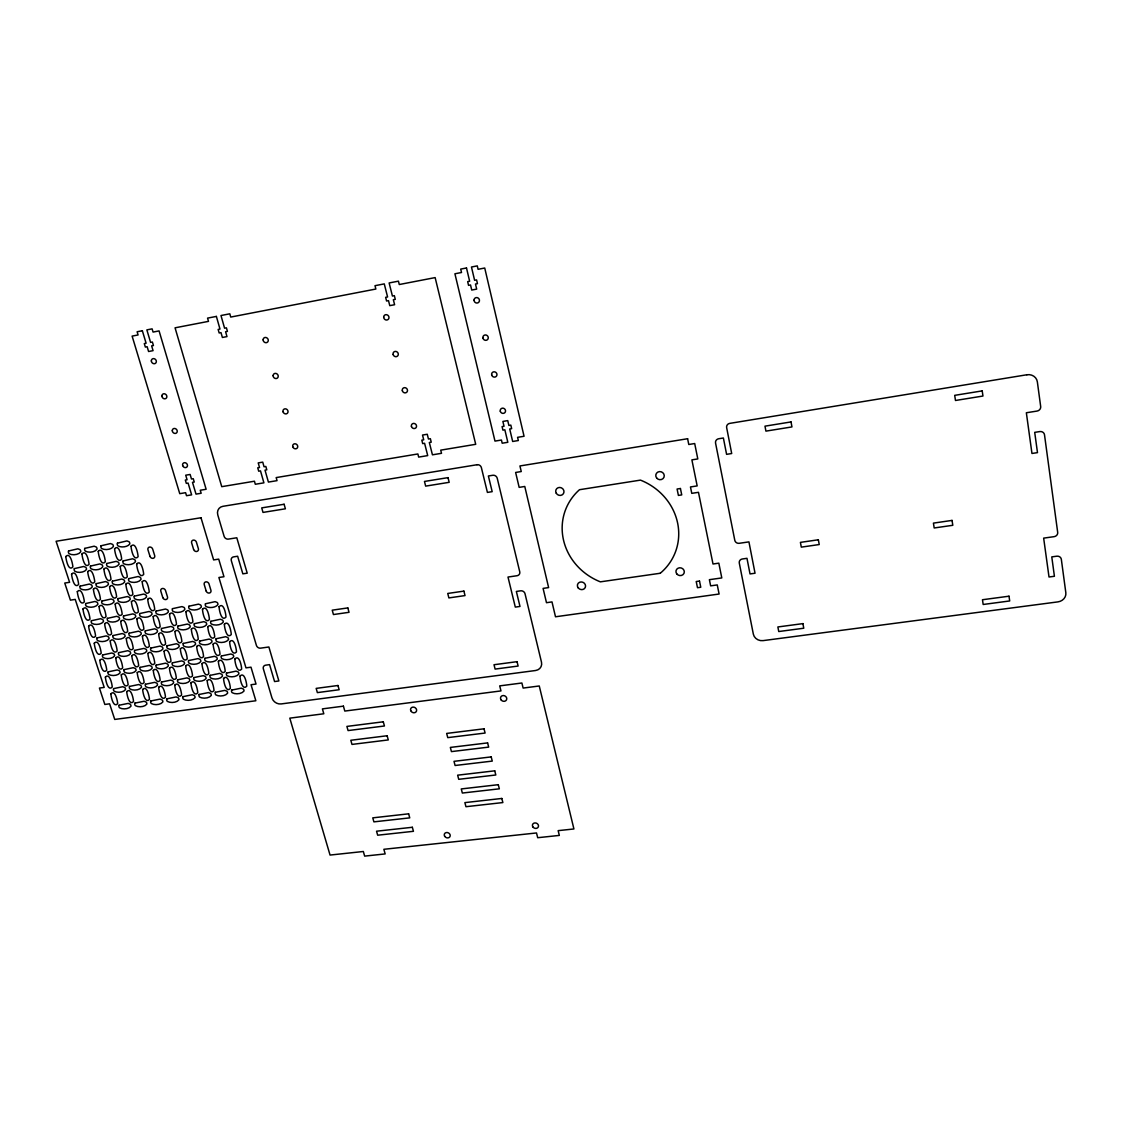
<?xml version="1.0" encoding="UTF-8"?>
<svg xmlns="http://www.w3.org/2000/svg" width="1122" height="1122" viewBox="0 0 1122 1122"><rect width="100%" height="100%" fill="white"/><g stroke="black" fill="none" stroke-linecap="round" stroke-linejoin="round"><path stroke-width="1.5" d="M65.805 556.54C65.946 559.121 68.4 571.968 72.888 566.947C72.762 564.366 70.293 551.491 65.805 556.54M71.584 574.127C71.724 576.708 74.15 589.457 78.638 584.478C78.512 581.897 76.058 569.12 71.584 574.127M77.32 591.617C77.46 594.183 79.872 606.834 84.346 601.911C84.22 599.344 81.78 586.666 77.32 591.617M81.976 553.959C82.102 556.554 84.543 569.443 89.059 564.394C88.947 561.799 86.492 548.882 81.976 553.959M83 608.923C83.14 611.49 85.538 624.042 89.998 619.162C89.872 616.595 87.46 604.015 83 608.923M87.712 571.603C87.839 574.198 90.265 586.974 94.767 581.981C94.655 579.387 92.214 566.568 87.712 571.603M88.638 626.09C88.764 628.643 91.148 641.111 95.594 636.258C95.468 633.706 93.07 621.223 88.638 626.09M93.421 589.148C93.533 591.729 95.945 604.421 100.433 599.457C100.335 596.876 97.909 584.169 93.421 589.148M98.245 551.351C98.343 553.973 100.77 566.89 105.314 561.827C105.23 559.219 102.775 546.274 98.245 551.351M94.262 643.215C94.388 645.753 96.758 658.123 101.19 653.313C101.064 650.774 98.68 638.376 94.262 643.215M99.059 606.511C99.171 609.092 101.569 621.672 106.043 616.763C105.945 614.197 103.533 601.574 99.059 606.511M103.939 569.064C104.037 571.659 106.45 584.492 110.98 579.471C110.896 576.862 108.469 564.015 103.939 569.064M99.844 660.241C99.97 662.779 102.326 675.051 106.744 670.283C106.632 667.744 104.248 655.444 99.844 660.241M104.655 623.72C104.767 626.286 107.137 638.783 111.597 633.916C111.499 631.349 109.1 618.825 104.655 623.72M109.591 586.652C109.704 589.26 112.088 601.981 116.604 597.002C116.52 594.408 114.107 581.659 109.591 586.652M105.384 677.085C105.496 679.623 107.838 691.797 112.242 687.071C112.13 684.546 109.774 672.344 105.384 677.085M114.584 548.742C114.682 551.379 117.081 564.338 121.653 559.247C121.583 556.624 119.156 543.637 114.584 548.742M110.236 640.9C110.349 643.453 112.705 655.851 117.151 651.026C117.053 648.474 114.682 636.048 110.236 640.9M115.201 604.071C115.3 606.665 117.67 619.288 122.172 614.365C122.088 611.77 119.703 599.12 115.201 604.071M110.854 693.803C110.98 696.313 113.294 708.403 117.684 703.718C117.586 701.208 115.229 689.09 110.854 693.803M120.236 566.498C120.335 569.12 122.719 581.981 127.277 576.946C127.207 574.324 124.794 561.435 120.236 566.498M115.79 657.969C115.889 660.521 118.231 672.821 122.663 668.039C122.579 665.5 120.208 653.158 115.79 657.969M120.741 621.35C120.839 623.93 123.196 636.455 127.684 631.574C127.613 628.993 125.229 616.427 120.741 621.35M125.86 584.155C125.945 586.778 128.315 599.527 132.859 594.534C132.789 591.925 130.404 579.134 125.86 584.155M121.274 674.869C121.372 677.422 123.701 689.623 128.132 684.883C128.034 682.344 125.692 670.1 121.274 674.869M131.036 546.204C131.106 548.854 133.504 561.842 138.104 556.736C138.048 554.086 135.636 541.07 131.036 546.204M126.295 638.572C126.379 641.139 128.721 653.565 133.209 648.726C133.125 646.16 130.755 633.692 126.295 638.572M131.428 601.63C131.498 604.239 133.855 616.89 138.385 611.939C138.329 609.344 135.944 596.652 131.428 601.63M126.716 691.629C126.814 694.167 129.128 706.285 133.532 701.587C133.448 699.048 131.12 686.902 126.716 691.629M136.66 564.015C136.716 566.652 139.1 579.541 143.686 574.478C143.63 571.841 141.232 558.924 136.66 564.015M131.807 655.697C131.891 658.263 134.219 670.591 138.679 665.795C138.609 663.228 136.253 650.872 131.807 655.697M136.926 618.951C137.01 621.546 139.352 634.112 143.868 629.204C143.798 626.609 141.442 614.014 136.926 618.951M142.228 581.715C142.298 584.352 144.654 597.142 149.226 592.135C149.17 589.499 146.8 576.68 142.228 581.715M137.249 672.639C137.333 675.206 139.647 687.449 144.107 682.681C144.023 680.128 141.695 667.856 137.249 672.639M142.438 636.23C142.508 638.811 144.836 651.279 149.338 646.412C149.282 643.832 146.926 631.335 142.438 636.23M147.753 599.246C147.809 601.869 150.152 614.561 154.71 609.597C154.668 606.974 152.297 594.253 147.753 599.246M142.648 689.455C142.732 692.008 145.033 704.153 149.464 699.441C149.394 696.888 147.08 684.715 142.648 689.455M147.908 653.411C147.978 655.991 150.278 668.361 154.766 663.537C154.71 660.956 152.382 648.558 147.908 653.411M153.209 616.623C153.279 619.232 155.607 631.826 160.137 626.903C160.095 624.295 157.753 611.672 153.209 616.623M153.307 670.409C153.377 672.976 155.678 685.262 160.151 680.479C160.095 677.912 157.781 665.598 153.307 670.409M158.679 633.944C158.735 636.553 161.049 649.049 165.579 644.168C165.537 641.56 163.195 629.035 158.679 633.944M158.665 687.267C158.735 689.834 161.021 702.007 165.481 697.281C165.425 694.714 163.125 682.499 158.665 687.267M164.107 651.181C164.163 653.775 166.463 666.173 170.965 661.335C170.937 658.74 168.609 646.314 164.107 651.181M169.534 614.127C169.576 616.749 171.89 629.386 176.463 624.435C176.435 621.812 174.106 609.162 169.534 614.127M169.478 668.235C169.52 670.816 171.806 683.13 176.308 678.333C176.28 675.739 173.966 663.411 169.478 668.235M174.962 631.504C175.004 634.126 177.304 646.665 181.848 641.756C181.834 639.133 179.506 626.581 174.962 631.504M174.794 685.135C174.836 687.716 177.108 699.932 181.596 695.177C181.568 692.597 179.268 680.353 174.794 685.135M180.347 648.797C180.39 651.405 182.662 663.845 187.206 658.979C187.192 656.37 184.878 643.916 180.347 648.797M185.971 611.7C186 614.337 188.3 627.002 192.886 622.037C192.886 619.4 190.558 606.707 185.971 611.7M185.677 665.893C185.705 668.502 187.977 680.844 192.507 676.019C192.493 673.424 190.193 661.054 185.677 665.893M191.357 629.133C191.371 631.77 193.657 644.337 198.229 639.414C198.229 636.777 195.929 624.183 191.357 629.133M190.95 682.863C190.978 685.458 193.236 697.702 197.752 692.919C197.738 690.325 195.452 678.053 190.95 682.863M196.701 646.468C196.715 649.091 198.987 661.559 203.545 656.693C203.545 654.056 201.259 641.56 196.701 646.468M202.493 609.246C202.493 611.911 204.779 624.603 209.393 619.625C209.407 616.974 207.107 604.239 202.493 609.246M201.988 663.621C202.002 666.244 204.26 678.614 208.804 673.789C208.804 671.166 206.532 658.768 201.988 663.621M207.836 626.735C207.836 629.4 210.095 641.994 214.709 637.058C214.723 634.407 212.437 621.77 207.836 626.735M207.219 680.633C207.233 683.242 209.477 695.528 214.007 690.731C214.007 688.123 211.749 675.823 207.219 680.633M213.138 644.126C213.138 646.777 215.382 659.273 219.968 654.378C219.996 651.742 217.71 639.203 213.138 644.126M219.085 606.722C219.056 609.4 221.329 622.135 225.971 617.128C226.013 614.449 223.713 601.687 219.085 606.722M218.383 661.335C218.369 663.972 220.613 676.384 225.185 671.531C225.213 668.894 222.941 656.468 218.383 661.335M224.372 624.267C224.358 626.932 226.602 639.568 231.244 634.603C231.272 631.938 229 619.274 224.372 624.267M223.573 678.403C223.559 681.026 225.788 693.34 230.347 688.529C230.375 685.907 228.131 673.565 223.573 678.403M229.631 641.714C229.603 644.365 231.847 656.903 236.462 651.994C236.504 649.329 234.246 636.763 229.631 641.714M234.835 658.965C234.807 661.629 237.037 674.056 241.637 669.189C241.679 666.538 239.435 654.07 234.835 658.965M239.982 676.089C239.954 678.726 242.17 691.068 246.756 686.243C246.798 683.607 244.568 671.237 239.982 676.089M68.568 550.986L68.4 551.491A2.525 2.118 44.1 0 0 69.115 553.693C72.257 555.614 78.708 554.899 80.728 551.842A2.525 2.118 44 0 0 79.999 549.626L77.895 548.812L68.568 550.986M74.347 568.616L74.178 569.12A2.51 2.104 43.4 0 0 74.894 571.308C78.021 573.23 84.431 572.529 86.464 569.499A2.51 2.104 43.3 0 0 85.749 567.297L83.645 566.484L74.347 568.616M84.781 548.378L84.613 548.896A2.525 2.132 44 0 0 85.328 551.098C88.47 553.034 94.949 552.305 96.983 549.233A2.525 2.132 43.9 0 0 96.268 547.017L94.15 546.204L84.781 548.378M80.097 586.161L79.914 586.666A2.496 2.09 42.7 0 0 80.63 588.84C83.743 590.733 90.139 590.074 92.172 587.058A2.496 2.104 42.6 0 0 91.471 584.885L89.367 584.057L80.097 586.161M90.517 566.077L90.349 566.582A2.51 2.118 43.2 0 0 91.05 568.77C94.192 570.691 100.643 569.99 102.691 566.947A2.51 2.118 43.2 0 0 101.976 564.745L99.858 563.931L90.517 566.077M101.078 545.769L100.896 546.274A2.525 2.146 43.8 0 0 101.611 548.49C104.781 550.439 111.274 549.696 113.336 546.624A2.539 2.146 43.7 0 0 112.621 544.394L110.503 543.567L101.078 545.769M85.777 603.524L85.595 604.015A2.482 2.076 42.1 0 0 86.31 606.175C89.409 608.068 95.777 607.423 97.824 604.435A2.482 2.09 42 0 0 97.123 602.276L95.019 601.448L85.777 603.524M96.226 583.664L96.043 584.169A2.496 2.104 42.5 0 0 96.758 586.343C99.886 588.265 106.295 587.591 108.357 584.562A2.51 2.104 42.5 0 0 107.656 582.374L105.538 581.561L96.226 583.664M106.772 563.51L106.59 564.029A2.525 2.132 43.1 0 0 107.305 566.217C110.461 568.153 116.926 567.437 118.988 564.38A2.525 2.132 43 0 0 118.287 562.178L116.169 561.351L106.772 563.51M117.459 543.132L117.277 543.651A2.539 2.16 43.6 0 0 117.978 545.867C121.162 547.817 127.684 547.073 129.759 543.988A2.539 2.16 43.5 0 0 129.058 541.758L126.926 540.93L117.459 543.132M91.401 620.732L91.233 621.223A2.482 2.062 41.4 0 0 91.934 623.369C95.019 625.249 101.359 624.631 103.42 621.658A2.482 2.076 41.3 0 0 102.719 619.512L100.629 618.699L91.401 620.732M101.864 601.083L101.681 601.574A2.496 2.09 41.9 0 0 102.383 603.734C105.51 605.642 111.891 604.996 113.967 601.995A2.496 2.104 41.8 0 0 113.266 599.821L111.162 599.008L101.864 601.083M112.438 581.168L112.256 581.673A2.51 2.118 42.3 0 0 112.957 583.847C116.099 585.768 122.536 585.095 124.612 582.052A2.51 2.118 42.2 0 0 123.925 579.864L121.807 579.036L112.438 581.168M123.111 560.944L122.929 561.449A2.525 2.146 42.9 0 0 123.63 563.665C126.8 565.6 133.294 564.871 135.383 561.813A2.525 2.146 42.8 0 0 134.682 559.598L132.564 558.77L123.111 560.944M97.025 637.899L96.857 638.376A2.468 2.062 40.8 0 0 97.544 640.508C100.643 642.387 106.941 641.798 109.002 638.839A2.468 2.062 40.7 0 0 108.315 636.707L106.225 635.894L97.025 637.899M107.446 618.348L107.277 618.839A2.482 2.076 41.2 0 0 107.964 620.985C111.078 622.878 117.431 622.261 119.507 619.274A2.482 2.09 41.1 0 0 118.82 617.114L116.73 616.301L107.446 618.348M118.034 598.629L117.852 599.12A2.496 2.104 41.6 0 0 118.553 601.294C121.695 603.215 128.09 602.556 130.18 599.541A2.496 2.118 41.5 0 0 129.493 597.367L127.389 596.539L118.034 598.629M128.735 578.643L128.553 579.148A2.51 2.132 42.1 0 0 129.24 581.336C132.41 583.272 138.862 582.584 140.965 579.541A2.51 2.132 42 0 0 140.278 577.339L138.16 576.512L128.735 578.643M102.607 654.968L102.439 655.444A2.454 2.048 40.1 0 0 103.14 657.562C106.211 659.427 112.495 658.866 114.556 655.935A2.454 2.048 40 0 0 113.869 653.817L111.793 653.004L102.607 654.968M113.027 635.557L112.859 636.048A2.468 2.062 40.5 0 0 113.546 638.18C116.66 640.073 122.985 639.47 125.061 636.511A2.468 2.076 40.4 0 0 124.374 634.365L122.284 633.551L113.027 635.557M123.574 615.95L123.406 616.441A2.482 2.09 41 0 0 124.093 618.587C127.221 620.494 133.602 619.863 135.692 616.876A2.482 2.104 40.9 0 0 135.005 614.716L132.915 613.888L123.574 615.95M134.289 596.161L134.107 596.666A2.496 2.118 41.4 0 0 134.794 598.839C137.964 600.761 144.387 600.088 146.491 597.072A2.51 2.118 41.3 0 0 145.804 594.898L143.686 594.071L134.289 596.161M108.147 671.854L107.964 672.344A2.44 2.034 39.5 0 0 108.652 674.434C111.737 676.3 117.978 675.753 120.054 672.849A2.44 2.034 39.4 0 0 119.367 670.746L117.305 669.932L108.147 671.854M118.581 652.681L118.413 653.172A2.454 2.062 39.9 0 0 119.1 655.29C122.2 657.169 128.483 656.594 130.587 653.649A2.468 2.062 39.8 0 0 129.9 651.531L127.81 650.704L118.581 652.681M129.128 633.215L128.946 633.706A2.468 2.076 40.3 0 0 129.633 635.837C132.761 637.731 139.1 637.128 141.204 634.154A2.482 2.09 40.2 0 0 140.531 632.023L138.427 631.195L129.128 633.215M139.801 613.538L139.619 614.029A2.496 2.104 40.7 0 0 140.306 616.188C143.448 618.096 149.843 617.465 151.961 614.463A2.496 2.118 40.6 0 0 151.288 612.289L149.17 611.476L139.801 613.538M113.617 688.613L113.448 689.09A2.44 2.02 38.9 0 0 114.135 691.166C117.193 693.031 123.42 692.512 125.496 689.609A2.44 2.02 38.8 0 0 124.823 687.52L122.761 686.72L113.617 688.613M124.079 669.624L123.897 670.1A2.454 2.048 39.3 0 0 124.584 672.218C127.67 674.084 133.939 673.537 136.043 670.619A2.454 2.048 39.1 0 0 135.355 668.502L133.28 667.688L124.079 669.624M134.64 650.381L134.458 650.872A2.468 2.062 39.6 0 0 135.131 653.004C138.258 654.883 144.57 654.308 146.687 651.349A2.468 2.076 39.5 0 0 146 649.217L143.911 648.404L134.64 650.381M145.299 630.859L145.117 631.349A2.482 2.09 40 0 0 145.804 633.495C148.946 635.389 155.313 634.786 157.431 631.798A2.482 2.104 39.9 0 0 156.757 629.652L154.654 628.825L145.299 630.859M119.072 705.247L118.89 705.724A2.426 2.006 38.3 0 0 119.577 707.8C122.635 709.637 128.82 709.146 130.923 706.271A2.426 2.02 38.2 0 0 130.236 704.195L128.189 703.396L119.072 705.247M156.098 611.111L155.916 611.602A2.496 2.118 40.5 0 0 156.589 613.776C159.759 615.697 166.182 615.038 168.314 612.037A2.496 2.118 40.3 0 0 167.641 609.863L165.523 609.036L156.098 611.111M129.507 686.426L129.339 686.902A2.44 2.034 38.7 0 0 130.012 688.992C133.097 690.857 139.338 690.339 141.442 687.435A2.44 2.034 38.5 0 0 140.769 685.332L138.693 684.532L129.507 686.426M140.082 667.38L139.899 667.87A2.454 2.062 39 0 0 140.587 669.974C143.686 671.854 149.983 671.293 152.101 668.375A2.454 2.062 38.9 0 0 151.428 666.258L149.338 665.43L140.082 667.38M150.769 648.081L150.586 648.572A2.468 2.076 39.4 0 0 151.26 650.704C154.401 652.597 160.726 652.008 162.872 649.049A2.468 2.09 39.2 0 0 162.199 646.903L160.095 646.09L150.769 648.081M161.554 628.488L161.372 628.979A2.482 2.104 39.8 0 0 162.045 631.125C165.215 633.032 171.596 632.415 173.742 629.428A2.482 2.104 39.6 0 0 173.069 627.268L170.965 626.455L161.554 628.488M134.921 703.115L134.738 703.592A2.426 2.02 38.1 0 0 135.411 705.668C138.497 707.519 144.696 707.014 146.814 704.139A2.426 2.02 37.9 0 0 146.141 702.063L144.093 701.25L134.921 703.115M172.479 608.671L172.297 609.176A2.496 2.132 40.2 0 0 172.97 611.35C176.154 613.271 182.591 612.612 184.751 609.597A2.496 2.132 40.1 0 0 184.078 607.423L181.96 606.595L172.479 608.671M145.481 684.238L145.299 684.715A2.44 2.048 38.4 0 0 145.972 686.818C149.072 688.684 155.341 688.151 157.459 685.233A2.44 2.048 38.2 0 0 156.799 683.144L154.724 682.33L145.481 684.238M156.182 665.122L156 665.612A2.454 2.062 38.7 0 0 156.673 667.73C159.787 669.61 166.098 669.049 168.244 666.117A2.468 2.076 38.6 0 0 167.571 663.986L165.481 663.172L156.182 665.122M166.982 645.767L166.799 646.258A2.468 2.09 39.1 0 0 167.473 648.39C170.628 650.297 176.981 649.694 179.141 646.735A2.482 2.104 38.9 0 0 178.468 644.589L176.364 643.762L166.982 645.767M177.893 626.104L177.711 626.595A2.496 2.118 39.5 0 0 178.384 628.755C181.554 630.676 187.977 630.045 190.137 627.044A2.496 2.118 39.3 0 0 189.478 624.884L187.36 624.056L177.893 626.104M150.853 700.97L150.671 701.446A2.44 2.034 37.8 0 0 151.344 703.536C154.429 705.387 160.656 704.882 162.802 701.993A2.44 2.034 37.6 0 0 162.129 699.904L160.067 699.09L150.853 700.97M188.945 606.217L188.762 606.722A2.51 2.146 39.9 0 0 189.422 608.909C192.633 610.845 199.099 610.172 201.273 607.142A2.51 2.146 39.8 0 0 200.614 604.968L198.482 604.141L188.945 606.217M161.54 682.036L161.358 682.513A2.454 2.062 38.1 0 0 162.017 684.616C165.144 686.496 171.414 685.949 173.573 683.032A2.454 2.062 37.9 0 0 172.9 680.928L170.825 680.114L161.54 682.036M172.353 662.864L172.171 663.34A2.468 2.076 38.4 0 0 172.83 665.472C175.972 667.366 182.311 666.791 184.471 663.845A2.468 2.09 38.3 0 0 183.812 661.714L181.708 660.9L172.353 662.864M183.279 643.439L183.096 643.93A2.482 2.104 38.8 0 0 183.77 646.076C186.925 647.969 193.307 647.366 195.494 644.393A2.482 2.104 38.6 0 0 194.821 642.247L192.718 641.419L183.279 643.439M194.33 623.706L194.134 624.197A2.496 2.132 39.2 0 0 194.807 626.371C197.991 628.292 204.428 627.647 206.616 624.645A2.496 2.132 39 0 0 205.957 622.486L203.839 621.658L194.33 623.706M166.869 698.824L166.687 699.301A2.44 2.048 37.5 0 0 167.346 701.39C170.46 703.256 176.701 702.737 178.861 699.848A2.44 2.048 37.3 0 0 178.202 697.744L176.126 696.93L166.869 698.824M205.494 603.762L205.312 604.267A2.51 2.16 39.6 0 0 205.971 606.455C209.197 608.39 215.676 607.717 217.878 604.688A2.51 2.16 39.4 0 0 217.219 602.486L215.087 601.658L205.494 603.762M177.669 679.82L177.486 680.297A2.454 2.062 37.8 0 0 178.146 682.4C181.287 684.294 187.584 683.747 189.758 680.816A2.454 2.076 37.6 0 0 189.099 678.698L187.009 677.884L177.669 679.82M188.608 660.577L188.426 661.068A2.468 2.09 38.1 0 0 189.085 663.2C192.241 665.094 198.594 664.519 200.782 661.573A2.468 2.104 38 0 0 200.123 659.427L198.019 658.614L188.608 660.577M199.674 641.083L199.478 641.588A2.482 2.118 38.5 0 0 200.137 643.733C203.32 645.655 209.73 645.038 211.932 642.05A2.482 2.118 38.3 0 0 211.273 639.905L209.155 639.077L199.674 641.083M210.838 621.293L210.641 621.798A2.496 2.146 38.8 0 0 211.301 623.972C214.512 625.894 220.978 625.249 223.18 622.247A2.496 2.146 38.7 0 0 222.521 620.059L220.403 619.232L210.838 621.293M182.956 696.65L182.774 697.127A2.44 2.048 37.2 0 0 183.433 699.23C186.561 701.096 192.83 700.577 195.004 697.674A2.44 2.062 37 0 0 194.358 695.57L192.269 694.756L182.956 696.65M193.882 677.59L193.699 678.067A2.454 2.076 37.5 0 0 194.358 680.184C197.514 682.078 203.825 681.517 206.027 678.586A2.454 2.09 37.3 0 0 205.368 676.468L203.278 675.654L193.882 677.59M204.947 658.291L204.765 658.782A2.468 2.104 37.8 0 0 205.424 660.914C208.594 662.822 214.975 662.232 217.177 659.273A2.482 2.104 37.6 0 0 216.518 657.127L214.414 656.314L204.947 658.291M216.139 638.741L215.943 639.231A2.482 2.132 38.1 0 0 216.602 641.391C219.8 643.313 226.223 642.682 228.453 639.694A2.496 2.132 38 0 0 227.794 637.534L225.676 636.707L216.139 638.741M199.127 694.476L198.945 694.953A2.454 2.062 36.8 0 0 199.604 697.057C202.745 698.936 209.043 698.403 211.231 695.5A2.454 2.076 36.7 0 0 210.585 693.396L208.496 692.569L199.127 694.476M210.193 675.346L209.996 675.837A2.468 2.09 37.1 0 0 210.655 677.954C213.825 679.848 220.164 679.287 222.38 676.356A2.468 2.09 36.9 0 0 221.721 674.224L219.632 673.396L210.193 675.346M221.385 655.991L221.188 656.482A2.482 2.118 37.4 0 0 221.833 658.628C225.031 660.535 231.427 659.946 233.656 656.973A2.482 2.118 37.3 0 0 233.011 654.827L230.894 654L221.385 655.991M215.396 692.288L215.2 692.765A2.454 2.076 36.5 0 0 215.845 694.883C219.014 696.762 225.326 696.229 227.542 693.312A2.454 2.09 36.3 0 0 226.896 691.194L224.807 690.381L215.396 692.288M226.574 673.102L226.378 673.579A2.468 2.104 36.8 0 0 227.023 675.71C230.22 677.618 236.574 677.043 238.818 674.098A2.468 2.104 36.6 0 0 238.173 671.966L236.069 671.138L226.574 673.102M231.735 690.086L231.539 690.577A2.454 2.09 36.1 0 0 232.184 692.695C235.368 694.588 241.693 694.041 243.937 691.11A2.468 2.09 35.9 0 0 243.306 688.992L241.202 688.165L231.735 690.086M660.255 573.258L600.354 581.841A58.863 54.669 22.1 0 1 579.485 489.711L640.466 480.118A58.863 54.669 22.1 0 1 660.255 573.258M142.354 330.752L137.122 331.761L138.076 334.959L132.116 336.109L179.758 493.666L185.607 492.684L186.518 495.7L191.624 494.858L188.089 483.077L186.322 483.372L185.326 480.034L187.079 479.739L185.719 475.195L190.123 474.452L191.483 478.996L193.25 478.701L194.246 482.039L192.479 482.334L196.013 494.115L201.161 493.259L200.249 490.244L206.125 489.262L159.072 330.906L153.069 332.07L152.101 328.858L146.856 329.882L150.586 342.364L152.382 342.014L153.434 345.534L151.638 345.871L153.069 350.653L148.581 351.509L147.15 346.726L145.355 347.077L144.303 343.57L146.098 343.22L142.354 330.752M216.378 316.418L207.57 318.115L208.496 321.369L175.06 327.82L221.749 486.668L254.442 481.212L255.311 484.269L263.908 482.839L260.5 470.889L258.705 471.198L257.737 467.818L259.533 467.523L258.214 462.909L262.73 462.138L264.035 466.752L265.844 466.457L266.798 469.838L265.002 470.132L268.41 482.081L277.036 480.651L276.166 477.593L417.875 453.961L418.674 457.103L427.706 455.602L424.593 443.288L422.699 443.611L421.816 440.133L423.709 439.81L422.517 435.055L427.258 434.256L428.45 439.011L430.357 438.688L431.227 442.18L429.333 442.503L432.433 454.817L441.521 453.316L440.722 450.146L475.714 444.312L435.14 277.597L399.278 284.525L398.436 281.159L389.124 282.954L392.42 296.04L394.355 295.661L395.281 299.35L393.345 299.714L394.607 304.721L389.769 305.647L388.507 300.64L386.571 301.005L385.645 297.33L387.581 296.965L384.271 283.894L375 285.689L375.856 289.041L230.739 317.063L229.814 313.809L220.978 315.52L224.582 328.185L226.42 327.834L227.429 331.397L225.592 331.747L226.981 336.6L222.38 337.47L221.006 332.631L219.169 332.982L218.145 329.419L219.982 329.069L216.378 316.418M466.5 267.976L460.707 269.098L461.521 272.506L454.915 273.782L494.984 441.1L501.436 440.034L502.193 443.218L507.817 442.292L504.858 429.796L502.922 430.119L502.081 426.584L504.03 426.262L502.88 421.437L507.733 420.61L508.883 425.448L510.819 425.112L511.66 428.646L509.711 428.983L512.67 441.479L518.336 440.539L517.579 437.342L524.058 436.262L484.732 268.018L478.084 269.308L477.271 265.886L471.464 267.008L474.606 280.29L476.584 279.911L477.467 283.656L475.49 284.034L476.682 289.111L471.731 290.051L470.525 284.974L468.547 285.353L467.664 281.622L469.641 281.243L466.5 267.976M477.032 464.732L222.899 506.317A8.092 7.069 42.7 0 0 217.794 514.984L224.105 536.288A3.632 3.17 41.8 0 0 228.383 539.107L236.798 537.775L247.219 573.174L242.843 573.833L237.64 556.246L233.628 556.863A3.618 3.142 40.6 0 0 231.328 560.691L256.405 645.402A3.548 3.057 36.8 0 0 260.599 648.151L268.887 646.987L278.873 680.97L274.567 681.545L269.575 664.631L265.619 665.178A3.52 3.029 35.9 0 0 263.333 668.796L271.959 697.898A7.784 6.662 34.6 0 0 281.159 703.929L535.517 670.521A8.078 7.223 25 0 0 541.491 662.19L525.012 593.706A3.689 3.338 27.4 0 0 520.678 590.817L516.358 591.448L519.991 606.441L515.307 607.1L508 577.045L517.046 575.726A3.675 3.352 28.5 0 0 519.752 571.827L497.228 478.238A3.773 3.492 34.1 0 0 492.796 475.279L488.379 475.98L492.179 491.66L487.411 492.418L481.38 467.636A3.689 3.422 35.7 0 0 477.032 464.732M1026.882 374.762L729.721 423.387A3.843 3.675 10.6 0 0 726.649 427.636L731.698 453.526L726.593 454.34L723.381 438.001L718.655 438.758A3.913 3.731 12.4 0 0 715.556 443.064L734.798 540.327A3.829 3.562 11.4 0 0 739.244 543.3L748.935 541.884L755.036 573.23L750.029 573.931L746.972 558.321L742.357 558.98A3.829 3.548 11.3 0 0 739.286 563.034L753.339 634.126A8.429 7.658 10.7 0 0 763.086 640.62L1057.92 601.883A9.074 8.064 -6.7 0 0 1065.83 592.711L1061.328 559.289A4.109 3.675 -8.2 0 0 1056.756 556.203L1051.777 556.891L1054.414 576.273L1049.014 577.003L1043.656 538.125L1054.091 536.667A4.137 3.717 -9.3 0 0 1057.695 532.403L1044.498 434.761A4.222 3.857 -14.3 0 0 1039.799 431.577L1034.708 432.363L1037.485 452.629L1031.959 453.47L1026.35 412.756L1037.023 411.073A4.236 3.899 -16.1 0 0 1040.683 406.543L1037.359 381.901A9.425 8.681 -17.5 0 0 1026.882 374.762M200.992 517.747L56.1 541.267L69.606 582.304L64.753 583.047L70.406 600.144L75.23 599.4L104.206 687.407L99.423 688.067L104.837 704.462L109.605 703.817L114.739 719.44L255.844 700.759L251.033 684.729L256.026 684.055L250.991 667.183L245.984 667.87L218.902 577.493L223.965 576.722L218.706 559.121L213.629 559.92L200.992 517.747M284.104 504.255L261.721 507.887L263.011 512.417L285.395 508.799L284.104 504.255M448.015 477.635L424.467 481.45L425.659 486.121L449.179 482.32L448.015 477.635M687.604 438.73L519.935 465.953L521.253 471.549L515.629 472.46L519.163 487.369L524.773 486.471L548.616 587.591L543.09 588.391L546.484 602.696L551.996 601.911L555.502 616.777L719.104 594.029L717.253 584.927L710.647 585.852L709.385 579.681L721.797 577.928L718.823 563.16L713.003 564.001L698.473 492.32L691.769 493.343L690.465 486.948L697.169 485.91L691.895 459.866L697.8 458.926L694.7 443.541L688.782 444.494L687.604 438.73M791.038 421.928L764.98 426.164L765.919 431.128L791.95 426.921L791.038 421.928M982.213 390.891L954.696 395.351L955.481 400.484L982.956 396.038L982.213 390.891M680.423 488.505L677.085 489.024L678.403 495.419L681.741 494.9L680.423 488.505M347.82 607.914L332.224 610.172L333.444 614.547L349.04 612.303L347.82 607.914M463.905 591.112L447.748 593.454L448.884 597.914L465.027 595.586L463.905 591.112M818.359 539.78L800.421 542.375L801.304 547.129L819.228 544.549L818.359 539.78M952.045 520.412L933.42 523.118L934.191 527.971L952.802 525.292L952.045 520.412M699.497 581.07L696.215 581.533L697.491 587.704L700.773 587.241L699.497 581.07M337.96 685.5L316.166 688.389L317.372 692.611L339.153 689.735L337.96 685.5M517.046 661.671L494.017 664.729L495.111 669.091L518.112 666.047L517.046 661.671M802.903 623.622L777.869 626.96L778.752 631.532L803.759 628.222L802.903 623.622M1009.001 596.203L982.465 599.737L983.181 604.478L1009.702 600.957L1009.001 596.203M343.416 706.159L322.407 708.88L323.809 713.774L289.799 718.15L330.05 855.062L363.332 851.5L364.65 856.114L385.169 853.926L383.864 849.298L536.512 832.959L537.704 837.713L559.331 835.413L558.153 830.645L573.917 828.962L539.261 685.977L523.133 688.067L521.884 683.003L499.711 685.879L500.973 690.914L344.805 711.067L343.416 706.159M383.289 721.797L346.894 726.411L348.072 730.576L384.439 725.99L383.289 721.797M387.132 735.752L350.807 740.268L351.985 744.419L388.282 739.931L387.132 735.752M484.017 728.809L446.654 733.423L447.762 737.631L485.097 733.045L484.017 728.809M487.607 742.904L450.343 747.42L451.437 751.6L488.687 747.112L487.607 742.904M491.198 756.901L454.003 761.333L455.097 765.499L492.263 761.095L491.198 756.901M494.746 770.828L457.65 775.176L458.73 779.313L495.812 774.993L494.746 770.828M498.294 784.685L461.268 788.934L462.348 793.044L499.346 788.822L498.294 784.685M501.815 798.457L464.873 802.623L465.953 806.704L502.866 802.567L501.815 798.457M408.632 813.829L372.77 817.854L373.907 821.865L409.754 817.868L408.632 813.829M412.335 827.279L376.543 831.206L377.679 835.203L413.443 831.304L412.335 827.279M578.209 587.83L578.04 587.648A4.137 3.773 23.8 0 1 581.126 581.953A4.137 3.773 23.8 0 1 585.249 587.507A4.137 3.773 23.8 0 1 578.349 588.054L578.209 587.83M676.734 573.763L676.552 573.566A4.208 3.885 16.5 0 1 679.848 567.774A4.208 3.885 16.5 0 1 683.957 573.412A4.208 3.885 16.5 0 1 676.861 573.987L676.734 573.763M149.969 556.288L147.964 549.85A2.651 2.258 42.9 0 1 149.563 547.059A2.651 2.258 42.9 0 1 152.676 549.107L154.668 555.544A2.637 2.258 42.6 0 1 153.069 558.321A2.637 2.258 42.6 0 1 149.969 556.288M162.788 597.549L160.825 591.224A2.623 2.23 41.1 0 1 162.424 588.489A2.623 2.23 41.1 0 1 165.509 590.509L167.473 596.848A2.609 2.23 40.8 0 1 165.874 599.569A2.609 2.23 40.8 0 1 162.788 597.549M193.601 549.415L191.638 542.936A2.651 2.3 42.3 0 1 193.293 540.117A2.651 2.3 42.3 0 1 196.406 542.178L198.37 548.672A2.651 2.286 42 0 1 196.729 551.477A2.651 2.286 42 0 1 193.601 549.415M206.182 591.014L204.246 584.632A2.637 2.258 40.4 0 1 205.901 581.869A2.637 2.258 40.4 0 1 209.001 583.903L210.922 590.298A2.623 2.258 40.1 0 1 209.281 593.047A2.623 2.258 40.1 0 1 206.182 591.014M500.286 411.213A2.735 2.567 38 0 0 504.704 412.798A2.735 2.567 38 0 0 503.652 408.31A2.735 2.567 38 0 0 500.286 411.213M491.674 374.916A2.749 2.595 41.7 0 0 496.134 376.501A2.749 2.595 41.7 0 0 495.054 371.957A2.749 2.595 41.7 0 0 491.674 374.916M482.951 338.115A2.777 2.623 45.8 0 0 487.439 339.7A2.777 2.623 45.8 0 0 486.345 335.099A2.777 2.623 45.8 0 0 482.951 338.115M474.031 300.093A2.805 2.651 50.2 0 0 478.042 302.786A2.805 2.651 50.2 0 0 478.168 298.045A2.805 2.651 50.2 0 0 474.031 300.093M182.676 465.56A2.637 2.286 45.7 0 0 186.827 467.075A2.637 2.286 45.7 0 0 185.565 462.839A2.637 2.286 45.7 0 0 182.676 465.56M172.297 430.708A2.651 2.314 47.4 0 0 176.098 433.218A2.651 2.314 47.4 0 0 175.916 428.899A2.651 2.314 47.4 0 0 172.297 430.708M161.891 396.052A2.679 2.342 49.1 0 0 165.719 398.591A2.679 2.342 49.1 0 0 165.523 394.201A2.679 2.342 49.1 0 0 161.891 396.052M151.344 360.933A2.707 2.37 50.9 0 0 155.201 363.5A2.707 2.37 50.9 0 0 155.004 359.054A2.707 2.37 50.9 0 0 151.344 360.933M533.118 827.209A3.114 2.679 22.4 0 0 538.336 826.872A3.114 2.679 22.4 0 0 534.913 822.931A3.114 2.679 22.4 0 0 533.118 827.209M501.043 699.819A3.198 2.819 25.8 0 0 506.457 699.946A3.198 2.819 25.8 0 0 503.413 695.542A3.198 2.819 25.8 0 0 501.043 699.819M444.621 836.213A3.071 2.609 25.7 0 0 449.796 836.886A3.071 2.609 25.7 0 0 447.299 832.538A3.071 2.609 25.7 0 0 444.621 836.213M410.736 710.647A3.156 2.749 29.5 0 0 415.953 711.979A3.156 2.749 29.5 0 0 414.06 707.197A3.156 2.749 29.5 0 0 410.736 710.647M263.123 339.854A2.735 2.454 50.9 0 0 267.036 342.462A2.735 2.454 50.9 0 0 266.952 337.918A2.735 2.454 50.9 0 0 263.123 339.854M273.109 375.73A2.721 2.44 48.7 0 0 276.994 378.324A2.721 2.44 48.7 0 0 276.91 373.836A2.721 2.44 48.7 0 0 273.109 375.73M283.053 411.802A2.693 2.412 46.4 0 0 287.33 413.331A2.693 2.412 46.4 0 0 286.124 408.969A2.693 2.412 46.4 0 0 283.053 411.802M292.772 446.724A2.665 2.384 44.3 0 0 297.021 448.253A2.665 2.384 44.3 0 0 295.829 443.933A2.665 2.384 44.3 0 0 292.772 446.724M383.682 317.133A2.777 2.567 50.7 0 0 387.651 319.784A2.777 2.567 50.7 0 0 387.679 315.128A2.777 2.567 50.7 0 0 383.682 317.133M393.121 354.524A2.749 2.539 47.5 0 0 397.525 356.081A2.749 2.539 47.5 0 0 396.375 351.551A2.749 2.539 47.5 0 0 393.121 354.524M402.335 390.708A2.721 2.51 44.5 0 0 406.711 392.279A2.721 2.51 44.5 0 0 405.575 387.805A2.721 2.51 44.5 0 0 402.335 390.708M411.423 426.416A2.707 2.482 41.6 0 0 415.771 427.973A2.707 2.482 41.6 0 0 414.649 423.569A2.707 2.482 41.6 0 0 411.423 426.416M556.26 493.245A4.208 3.927 28.6 0 0 563.44 493.624A4.208 3.927 28.6 0 0 559.822 487.453A4.208 3.927 28.6 0 0 556.26 493.245M656.707 478.084A4.278 4.039 19.5 0 0 663.972 477.257A4.278 4.039 19.5 0 0 659.343 471.619A4.278 4.039 19.5 0 0 656.707 478.084"/></g></svg>
